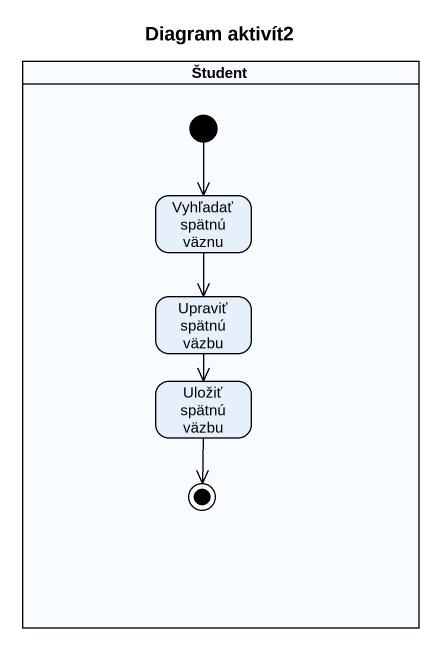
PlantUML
@startuml
title Diagram aktivít2
hide empty description
state Študent <<partition>> {
  state "Vyhľadať spätnú väznu" as Vyhľadať_spätnú_väznu
  state "Upraviť spätnú väzbu" as Upraviť_spätnú_väzbu
  state "Uložiť spätnú väzbu" as Uložiť_spätnú_väzbu
  [*] --> Vyhľadať_spätnú_väznu
  Uložiť_spätnú_väzbu --> [*]
}
Vyhľadať_spätnú_väznu --> Upraviť_spätnú_väzbu
Upraviť_spätnú_väzbu --> Uložiť_spätnú_väzbu
@enduml
